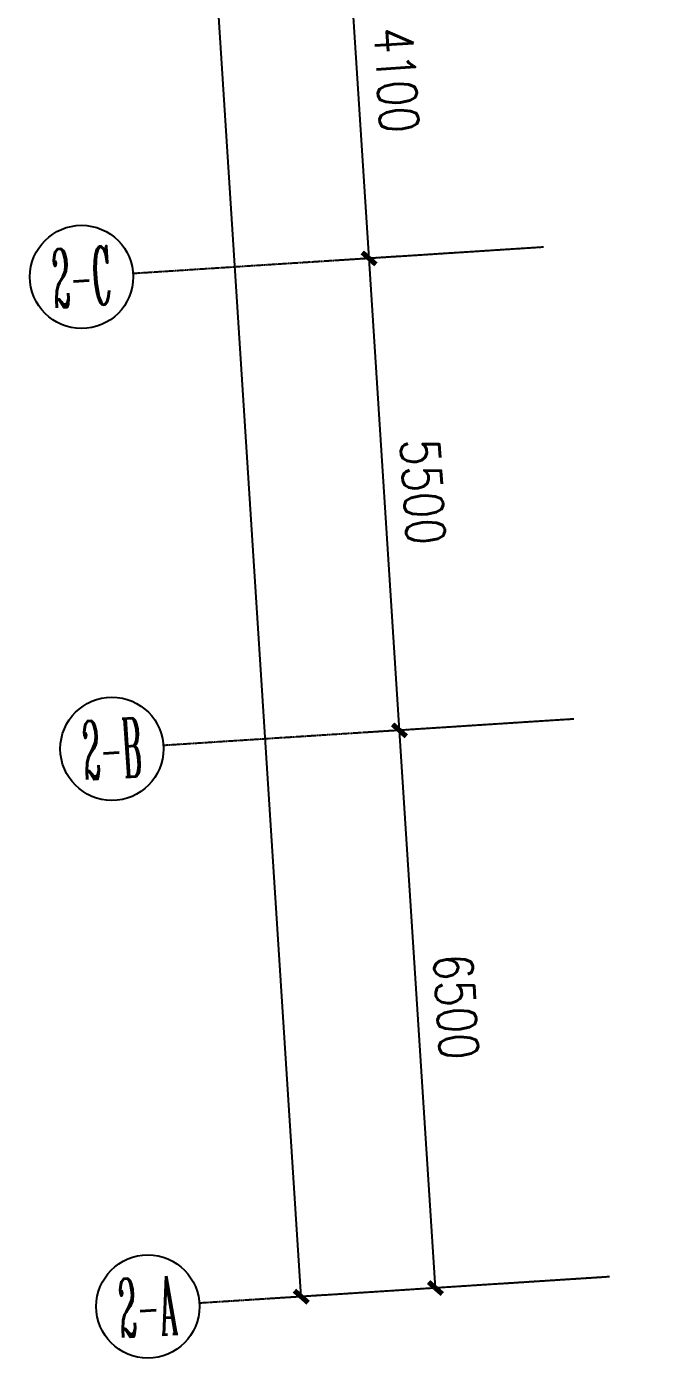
# Model space of a CAD drawing. Extents: x -781653 to 929899, y -295171 to 30012.
# Drawn here: x -145341 to -138117, y -203529 to -188006 of the extents above; entities that cross this region are included whole.
import ezdxf
from ezdxf.enums import TextEntityAlignment as Align

# ---------------------------------------------------------------- set-up
doc = ezdxf.new("R2010")
doc.units = 0
doc.header["$LTSCALE"] = 10
doc.header["$MEASUREMENT"] = 0
doc.linetypes.add('CENTER', pattern=[2, 1.25, -0.25, 0.25, -0.25])
doc.layers.get('0').update_dxf_attribs({"linetype": 'CONTINUOUS'})
doc.layers.get('Defpoints').update_dxf_attribs({"linetype": 'CONTINUOUS'})
for name, color, linetype in [('AXIS', 3, 'CONTINUOUS'), ('AXIS_TEXT', 7, 'CONTINUOUS'), ('DOTE', 8, 'CENTER'), ('PUB_DIM', 3, 'CONTINUOUS')]:
    doc.layers.add(name, color=color, linetype=linetype)
doc.layers.get('DOTE').off()
doc.styles.add('_TCH_AXIS', font='COMPLEX', dxfattribs={"bigfont": 'GBCBIG'})
doc.styles.add('COMPLEX', font='COMPLEX')
doc.styles.add('DIM_FONT', font='SIMPLEX', dxfattribs={"width": 0.8, "bigfont": 'HZTXT'})
doc.dimstyles.new('DIMN300', dxfattribs={"dimscale": 3, "dimtxt": 300, "dimasz": 100, "dimexe": 250, "dimexo": 300, "dimgap": 150, "dimtad": 1, "dimdec": 0, "dimzin": 0, "dimdsep": 46, "dimtxsty": 'DIM_FONT', "dimblk": 'ARCHTICK', "dimcen": 0.09, "dimclrt": 7, "dimazin": 2, "dimtfac": 1, "dimtdec": 0, "dimtix": 1, "dimtmove": 2, "dimatfit": 3, "dimfxl": 0, "dimtolj": 1, "dimtzin": 0, "dimarcsym": 0})

# ---------------------------------------------------------------- blocks, each defined once
blk = doc.blocks.new('_ArchTick')
at = {"color": 0, "linetype": 'ByBlock', "const_width": 0.4}
blk.add_lwpolyline([(-0.5, -0.5), (0.5, 0.5)], dxfattribs=at)
blk = doc.blocks.new('*D267')
at = {"layer": 'Defpoints', "color": 0}
for p in [(210798, 30769), (208323, 30609), (211215, 24282)]:
    blk.add_point(p, dxfattribs=at)
at = {"layer": 'PUB_DIM', "color": 0, "lineweight": -2}
for p, q in [((210349, 30740), (207949, 30585)), ((208741, 24123), (208323, 30609)), ((210766, 24253), (208366, 24099))]:
    blk.add_line(p, q, dxfattribs=at)
at = {"layer": 'PUB_DIM', "color": 0, "lineweight": -2, "xscale": 150, "yscale": 150, "zscale": 150}
for p, rotation in [((208323, 30609), 93.68132167043831), ((208741, 24123), 273.6813216704383)]:
    blk.add_blockref('_ArchTick', p, dxfattribs=dict(at, rotation=rotation))
at = {"layer": 'PUB_DIM', "color": 7, "insert": (208981, 27395), "char_height": 450, "attachment_point": 5, "rotation": 273.6813, "style": 'DIM_FONT'}
blk.add_mtext('\\A1;6500', dxfattribs=at)
blk = doc.blocks.new('*D268')
at = {"layer": 'Defpoints', "color": 0}
for p in [(210445, 36257), (207970, 36098), (210798, 30769)]:
    blk.add_point(p, dxfattribs=at)
at = {"layer": 'PUB_DIM', "color": 0, "lineweight": -2}
for p, q in [((209996, 36228), (207596, 36074)), ((208323, 30609), (207970, 36098)), ((210349, 30740), (207949, 30585))]:
    blk.add_line(p, q, dxfattribs=at)
at = {"layer": 'PUB_DIM', "color": 0, "lineweight": -2, "xscale": 150, "yscale": 150, "zscale": 150}
for p, rotation in [((207970, 36098), 93.68132167065988), ((208323, 30609), 273.6813216706599)]:
    blk.add_blockref('_ArchTick', p, dxfattribs=dict(at, rotation=rotation))
at = {"layer": 'PUB_DIM', "color": 7, "insert": (208596, 33383), "char_height": 450, "attachment_point": 5, "rotation": 273.6813, "style": 'DIM_FONT'}
blk.add_mtext('\\A1;5500', dxfattribs=at)
blk = doc.blocks.new('*D269')
at = {"layer": 'Defpoints', "color": 0}
for p in [(210181, 40349), (207707, 40190), (210445, 36257)]:
    blk.add_point(p, dxfattribs=at)
at = {"layer": 'PUB_DIM', "color": 0, "lineweight": -2}
for p, q in [((209732, 40320), (207333, 40165)), ((207970, 36098), (207707, 40190)), ((209996, 36228), (207596, 36074))]:
    blk.add_line(p, q, dxfattribs=at)
at = {"layer": 'PUB_DIM', "color": 0, "lineweight": -2, "xscale": 150, "yscale": 150, "zscale": 150}
for p, rotation in [((207707, 40190), 93.6813216704319), ((207970, 36098), 273.6813216704319)]:
    blk.add_blockref('_ArchTick', p, dxfattribs=dict(at, rotation=rotation))
at = {"layer": 'PUB_DIM', "color": 7, "insert": (208288, 38173), "char_height": 450, "attachment_point": 5, "rotation": 273.6813, "style": 'DIM_FONT'}
blk.add_mtext('\\A1;4100', dxfattribs=at)
blk = doc.blocks.new('*D276')
at = {"layer": 'Defpoints', "color": 0}
for p in [(208589, 65098), (204556, 64838), (211215, 24282)]:
    blk.add_point(p, dxfattribs=at)
at = {"layer": 'PUB_DIM', "color": 0, "lineweight": -2}
for p, q in [((208140, 65069), (204182, 64814)), ((207182, 24022), (204556, 64838)), ((210766, 24253), (206808, 23998))]:
    blk.add_line(p, q, dxfattribs=at)
at = {"layer": 'PUB_DIM', "color": 0, "lineweight": -2, "xscale": 150, "yscale": 150, "zscale": 150}
for p, rotation in [((204556, 64838), 93.68132167043217), ((207182, 24022), 273.6813216704322)]:
    blk.add_blockref('_ArchTick', p, dxfattribs=dict(at, rotation=rotation))
at = {"layer": 'PUB_DIM', "color": 7, "insert": (206318, 44459), "char_height": 450, "attachment_point": 5, "rotation": 273.6813, "style": 'DIM_FONT'}
blk.add_mtext('\\A1;40900', dxfattribs=at)
blk = doc.blocks.new('_AXISO')
blk.add_circle((0, 0), 0.5)
at = {"layer": 'AXIS_TEXT', "style": 'COMPLEX', "width": 1.041667}
blk.add_attdef('A', text='', height=0.56, dxfattribs=at).set_placement((-0.25, -0.28), (0.25, -0.28), align=Align.FIT)
blk = doc.blocks.new('A$C447C5B7F')
at = {"layer": 'AXIS', "linetype": 'ByBlock'}
for p, q in [((209995.7, 36228.3), (205226.9, 35921.5)), ((210348.8, 30739.7), (205580.1, 30432.8)), ((210766.2, 24253.1), (205997.4, 23946.2))]:
    blk.add_line(p, q, dxfattribs=at)
ref = blk.add_blockref('_AXISO', (204628.2, 35883), dxfattribs=dict(at, xscale=1199.999999999985, yscale=1200, zscale=1200, rotation=3.681324481265944))
ref.add_attrib('A', '2-C', dxfattribs={"layer": 'AXIS_TEXT', "linetype": 'ByBlock', "height": 678.82, "rotation": 3.68132, "style": '_TCH_AXIS', "width": 0.344262}).set_placement((204311.2, 35522.5), (204988.7, 35566), align=Align.FIT)
ref = blk.add_blockref('_AXISO', (204981.3, 30394.3), dxfattribs=dict(at, xscale=1199.999999999985, yscale=1200, zscale=1200, rotation=3.681324481265944))
ref.add_attrib('A', '2-B', dxfattribs={"layer": 'AXIS_TEXT', "linetype": 'ByBlock', "height": 678.82, "rotation": 3.68132, "style": '_TCH_AXIS', "width": 0.333333}).set_placement((204664.4, 30033.8), (205341.8, 30077.4), align=Align.FIT)
ref = blk.add_blockref('_AXISO', (205398.6, 23907.7), dxfattribs=dict(at, xscale=1199.999999999985, yscale=1200, zscale=1200, rotation=3.681324481265944))
ref.add_attrib('A', '2-A', dxfattribs={"layer": 'AXIS_TEXT', "linetype": 'ByBlock', "height": 678.82, "rotation": 3.68132, "style": '_TCH_AXIS', "width": 0.328125}).set_placement((205081.7, 23547.2), (205759.1, 23590.8), align=Align.FIT)
at = {"layer": 'PUB_DIM'}
for p1, p2, distance, picture, middle in [((211215.2, 24282), (208589.2, 65097.6), 4041.2, '*D276', (206318.4, 44459.2)), ((210444.7, 36257.2), (210181.5, 40348.7), 2479.8, '*D269', (208287.5, 38172.6)), ((211215.2, 24282), (210797.9, 30768.5), 2479.8, '*D267', (208981, 27394.9))]:
    dim = blk.add_aligned_dim(p1=p1, p2=p2, distance=distance, dimstyle='DIMN300', override={"dimscale": 1.5}, dxfattribs=at)
    dim.commit()
    dim.dimension.update_dxf_attribs({"geometry": picture, "text_midpoint": middle})
dim = blk.add_linear_dim(base=(207970.1, 36098), p1=(210797.9, 30768.5), p2=(210444.7, 36257.2), angle=273.68132, dimstyle='DIMN300', override={"dimscale": 1.5}, dxfattribs=at)
dim.commit()
dim.dimension.update_dxf_attribs({"geometry": '*D268', "text_midpoint": (208595.7, 33382.5)})

msp = doc.modelspace()

# ---------------------------------------------------------------- block references
at = {"layer": 'DOTE'}
msp.add_blockref('A$C447C5B7F', (-349332.1, -226799.4), dxfattribs=at)

doc.saveas('drawing.dxf')
